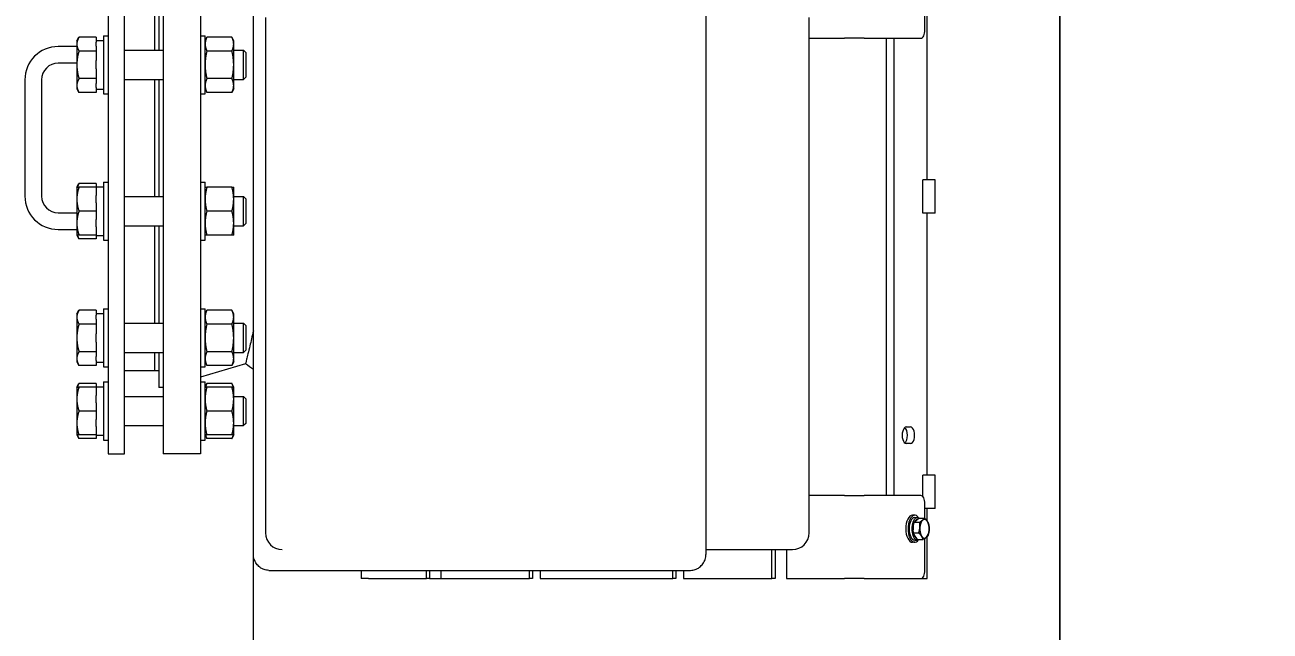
# Model space of a CAD drawing. Header units: inches. Extents: x 19 to 503, y 7 to 322.
# Drawn here: x 340 to 377.46, y 81.82 to 100.05 of the extents above; entities that cross this region are included whole.
import ezdxf

# ---------------------------------------------------------------- set-up
doc = ezdxf.new("R2010")
doc.units = ezdxf.units.IN
doc.header["$LTSCALE"] = 15
doc.header["$MEASUREMENT"] = 0
doc.layers.add('Dimension (ANSI)', color=7, linetype='Continuous', lineweight=25)
doc.layers.add('Visible (ANSI)', color=7, linetype='Continuous', lineweight=50)
doc.styles.add('MEMCOR Medium', font='arial.ttf')
doc.dimstyles.new('Default (ANSI)', dxfattribs={"dimscale": 15, "dimtxt": 0.15, "dimasz": 0.098425, "dimexe": 0.125, "dimexo": 0.0625, "dimgap": 0.031496, "dimtad": 0, "dimtih": 1, "dimtoh": 1, "dimdec": 4, "dimrnd": 1e-08, "dimzin": 3, "dimdsep": 46, "dimlunit": 5, "dimtxsty": 'MEMCOR Medium', "dimcen": 0.09, "dimdle": 0.393701, "dimclrd": 256, "dimclre": 256, "dimclrt": 256, "dimadec": 0, "dimazin": 1, "dimtfac": 0.8, "dimtofl": 0, "dimtmove": 0, "dimatfit": 3, "dimfxl": 1, "dimfrac": 1, "dimtolj": 1, "dimtzin": 4, "dimlwd": -1, "dimlwe": -1, "dimarcsym": 0})

# ---------------------------------------------------------------- blocks, each defined once
blk = doc.blocks.new('*D24')
at = {"layer": 'Defpoints', "color": 0, "transparency": 16777216}
for p in [(371.709, 141.416), (425.908, 141.416), (393.854, 44.463)]:
    blk.add_point(p, dxfattribs=at)
at = {"layer": 'Dimension (ANSI)', "transparency": 16777216}
for p, q in [((372.646, 141.416), (427.783, 141.416)), ((425.908, 139.94), (425.908, 125.155)), ((425.908, 45.94), (425.908, 109.677)), ((394.792, 44.463), (427.783, 44.463))]:
    blk.add_line(p, q, dxfattribs=at)
for points in [[(425.662, 139.94), (426.154, 139.94), (425.908, 141.416)], [(425.662, 45.94), (426.154, 45.94), (425.908, 44.463)]]:
    blk.add_solid(points, dxfattribs=at)
at = {"layer": 'Dimension (ANSI)', "transparency": 16777216, "char_height": 2.25, "attachment_point": 2, "style": 'MEMCOR Medium'}
for s, insert in [('\\A1; \\fArial|b0|i0;96{\\H0.8x;\\S15#16;} in', (425.908, 121.603)), ('\\A1;[2462.6 mm]{\\P\\fArial|b0|i0;SHIPPING\\P\\fArial|b0|i0;HEIGHT}', (425.908, 116.944))]:
    blk.add_mtext(s, dxfattribs=dict(at, insert=insert))

msp = doc.modelspace()

# ---------------------------------------------------------------- linework, layer by layer
at = {"layer": 'Visible (ANSI)', "linetype": 'Continuous', "lineweight": 18}
for p, q in [((371.13386, 124.65094), (371.13386, 56.90094)), ((371.13387, 56.90094), (371.13387, 124.65094)), ((342.50386, 106.15094), (342.50386, 87.15094)), ((343.00386, 87.15094), (343.00386, 106.15094)), ((344.15886, 106.15094), (344.15886, 87.15094)), ((345.28386, 106.15094), (345.28386, 87.15094)), ((343.90386, 102.22385), (343.90386, 99.2884)), ((343.90386, 102.22385), (343.90386, 99.2884)), ((344.03386, 102.22385), (344.03386, 99.2884)), ((346.87484, 84.15094), (346.87484, 100.90094)), ((360.49022, 84.15094), (360.49022, 100.90094)), ((367.13948, 95.39094), (367.13948, 100.414)), ((347.24086, 100.27594), (347.24086, 84.77594)), ((363.5907, 84.77594), (363.5907, 100.27594)), ((367.07499, 99.90094), (367.07499, 100.36289)), ((341.56611, 99.56965), (341.63031, 99.68084)), ((342.14424, 99.68084), (341.63031, 99.68084)), ((342.14424, 99.68084), (342.14424, 99.53574)), ((342.36324, 99.7259), (342.36324, 97.9759)), ((342.36324, 99.7259), (342.50386, 99.7259)), ((345.28386, 99.7259), (345.42449, 99.7259)), ((345.42449, 97.9759), (345.42449, 99.7259)), ((345.42449, 99.5699), (345.47636, 99.68113)), ((346.23162, 99.68113), (345.47636, 99.68113)), ((346.28349, 99.5699), (346.23162, 99.68113)), ((363.5907, 99.65094), (364.65143, 99.65094)), ((365.24907, 99.65094), (364.65143, 99.65094)), ((365.24907, 99.65094), (366.94999, 99.65094)), ((365.92298, 85.90094), (365.92298, 99.65094)), ((366.13948, 99.65094), (366.13948, 85.90094)), ((341.56611, 99.40094), (341.00386, 99.40094)), ((341.56611, 99.56965), (341.56611, 99.47336)), ((341.56611, 99.47336), (341.56611, 98.8509)), ((342.14424, 99.26587), (341.63031, 99.26587)), ((342.14424, 99.5804), (342.36324, 99.5804)), ((342.14424, 99.41097), (342.14424, 99.53574)), ((342.14424, 99.41097), (342.14424, 99.26587)), ((342.14424, 99.26587), (342.14424, 98.97568)), ((343.00386, 99.2884), (344.15886, 99.2884)), ((346.23162, 99.26602), (345.47636, 99.26602)), ((346.28349, 99.47357), (346.28349, 99.5699)), ((346.28349, 98.8509), (346.28349, 99.47357)), ((346.28349, 99.2884), (346.57808, 99.2884)), ((346.57808, 98.4134), (346.57808, 99.2884)), ((346.64424, 99.22225), (346.57808, 99.2884)), ((341.56611, 98.90094), (341.00386, 98.90094)), ((342.14424, 98.72613), (342.14424, 98.97568)), ((346.64424, 99.22225), (346.64424, 98.47955)), ((341.56611, 98.8509), (341.56611, 98.22845)), ((342.14424, 98.72613), (342.14424, 98.43593)), ((346.28349, 98.22823), (346.28349, 98.8509)), ((340.00386, 98.40094), (340.00386, 94.90094)), ((340.50386, 98.40094), (340.50386, 94.90094)), ((341.56611, 98.22845), (341.56611, 98.13215)), ((341.56611, 98.13215), (341.63031, 98.02096)), ((342.14424, 98.43593), (341.63031, 98.43593)), ((342.14424, 98.43593), (342.14424, 98.29083)), ((342.14424, 98.16606), (342.14424, 98.29083)), ((342.14424, 98.16606), (342.14424, 98.02096)), ((343.00386, 98.4134), (344.15886, 98.4134)), ((343.90386, 98.4134), (343.90386, 94.88848)), ((343.90386, 98.4134), (343.90386, 94.88848)), ((344.03386, 98.4134), (344.03386, 94.88848)), ((345.42449, 98.1319), (345.47636, 98.02067)), ((346.23162, 98.43579), (345.47636, 98.43579)), ((346.28349, 98.1319), (346.23162, 98.02067)), ((346.28349, 98.4134), (346.57808, 98.4134)), ((346.28349, 98.1319), (346.28349, 98.22823)), ((346.64424, 98.47955), (346.57808, 98.4134)), ((342.14424, 98.02096), (341.63031, 98.02096)), ((342.14424, 98.1214), (342.36324, 98.1214)), ((342.36324, 97.9759), (342.50386, 97.9759)), ((345.28386, 97.9759), (345.42449, 97.9759)), ((346.23162, 98.02067), (345.47636, 98.02067)), ((341.56611, 95.16973), (341.63031, 95.28092)), ((341.56611, 95.16973), (341.56611, 94.81035)), ((342.14424, 95.28092), (341.63031, 95.28092)), ((342.14424, 95.16973), (341.63031, 95.16973)), ((342.14424, 95.28092), (342.14424, 95.18048)), ((342.14424, 95.16973), (342.14424, 95.18048)), ((342.14424, 95.18048), (342.36324, 95.18048)), ((342.14424, 95.16973), (342.14424, 94.91841)), ((342.36324, 95.32598), (342.36324, 93.57598)), ((342.36324, 95.32598), (342.50386, 95.32598)), ((345.28386, 95.32598), (345.42449, 95.32598)), ((345.42449, 93.57598), (345.42449, 95.32598)), ((346.23162, 95.16998), (345.47636, 95.16998)), ((346.28349, 94.81048), (346.28349, 95.16998)), ((367.38628, 95.39094), (367.01448, 95.39094)), ((367.01448, 94.39094), (367.01448, 95.39094)), ((367.38628, 94.39094), (367.38628, 95.39094)), ((341.56611, 94.81035), (341.56611, 94.0916)), ((342.14424, 94.70229), (342.14424, 94.91841)), ((343.00386, 94.88848), (344.15886, 94.88848)), ((346.28349, 94.88848), (346.57808, 94.88848)), ((346.28349, 94.09148), (346.28349, 94.81048)), ((346.57808, 94.01348), (346.57808, 94.88848)), ((346.64424, 94.82233), (346.57808, 94.88848)), ((346.64424, 94.82233), (346.64424, 94.07963)), ((341.00386, 94.40094), (341.56611, 94.40094)), ((342.14424, 94.45098), (341.63031, 94.45098)), ((342.14424, 94.70229), (342.14424, 94.45098)), ((342.14424, 94.45098), (342.14424, 94.19966)), ((346.23162, 94.45098), (345.47636, 94.45098)), ((367.38628, 94.39094), (367.01448, 94.39094)), ((367.13948, 86.51094), (367.13948, 94.39094)), ((341.56611, 94.0916), (341.56611, 93.73223)), ((342.14424, 93.98354), (342.14424, 94.19966)), ((343.00386, 94.01348), (344.15886, 94.01348)), ((343.90386, 94.01348), (343.90386, 91.07803)), ((343.90386, 94.01348), (343.90386, 91.07803)), ((344.03386, 94.01348), (344.03386, 91.07803)), ((346.28349, 93.73198), (346.28349, 94.09148)), ((346.28349, 94.01348), (346.57808, 94.01348)), ((346.64424, 94.07963), (346.57808, 94.01348)), ((341.00386, 93.90094), (341.56611, 93.90094)), ((341.56611, 93.73223), (341.63031, 93.62104)), ((342.14424, 93.73223), (341.63031, 93.73223)), ((342.14424, 93.98354), (342.14424, 93.73223)), ((342.14424, 93.72148), (342.14424, 93.73223)), ((342.14424, 93.72148), (342.36324, 93.72148)), ((342.14424, 93.72148), (342.14424, 93.62104)), ((346.23162, 93.73198), (345.47636, 93.73198)), ((342.14424, 93.62104), (341.63031, 93.62104)), ((342.36324, 93.57598), (342.50386, 93.57598)), ((345.28386, 93.57598), (345.42449, 93.57598)), ((341.56611, 91.35928), (341.63031, 91.47047)), ((342.14424, 91.47047), (341.63031, 91.47047)), ((342.14424, 91.47047), (342.14424, 91.32538)), ((342.36324, 91.51553), (342.36324, 89.76553)), ((342.36324, 91.51553), (342.50386, 91.51553)), ((345.28386, 91.51553), (345.42449, 91.51553)), ((345.42449, 89.76553), (345.42449, 91.51553)), ((345.42449, 91.35953), (345.47636, 91.47076)), ((346.23162, 91.47076), (345.47636, 91.47076)), ((346.28349, 91.35953), (346.23162, 91.47076)), ((341.56611, 91.35928), (341.56611, 91.26299)), ((341.56611, 91.26299), (341.56611, 90.64053)), ((342.14424, 91.0555), (341.63031, 91.0555)), ((342.14424, 91.37003), (342.36324, 91.37003)), ((342.14424, 91.2006), (342.14424, 91.32538)), ((342.14424, 91.2006), (342.14424, 91.0555)), ((342.14424, 91.0555), (342.14424, 90.76531)), ((343.00386, 91.07803), (344.15886, 91.07803)), ((346.23162, 91.05565), (345.47636, 91.05565)), ((346.28349, 91.2632), (346.28349, 91.35953)), ((346.28349, 90.64053), (346.28349, 91.2632)), ((346.28349, 91.07803), (346.57808, 91.07803)), ((346.57808, 90.20303), (346.57808, 91.07803)), ((346.64424, 91.01188), (346.57808, 91.07803)), ((346.64424, 91.01188), (346.64424, 90.26918)), ((341.56611, 90.64053), (341.56611, 90.01808)), ((342.14424, 90.51576), (342.14424, 90.76531)), ((346.28349, 90.01786), (346.28349, 90.64053)), ((342.14424, 90.51576), (342.14424, 90.22556)), ((346.64424, 90.26918), (346.57808, 90.20303)), ((341.56611, 90.01808), (341.56611, 89.92178)), ((341.56611, 89.92178), (341.63031, 89.81059)), ((342.14424, 90.22556), (341.63031, 90.22556)), ((342.14424, 90.22556), (342.14424, 90.08046)), ((342.14424, 89.95569), (342.14424, 90.08046)), ((342.14424, 89.95569), (342.14424, 89.81059)), ((342.14424, 89.91103), (342.36324, 89.91103)), ((343.00386, 90.20303), (344.15886, 90.20303)), ((343.90386, 90.20303), (343.90386, 89.65094)), ((343.90386, 90.20303), (343.90386, 89.65094)), ((344.03386, 90.20303), (344.03386, 89.15094)), ((345.42449, 89.92153), (345.47636, 89.8103)), ((346.23162, 90.22542), (345.47636, 90.22542)), ((346.28349, 89.92153), (346.23162, 89.8103)), ((346.28349, 90.20303), (346.57808, 90.20303)), ((346.28349, 89.92153), (346.28349, 90.01786)), ((342.14424, 89.81059), (341.63031, 89.81059)), ((342.36324, 89.76553), (342.50386, 89.76553)), ((343.90386, 89.65094), (343.00386, 89.65094)), ((344.03386, 89.65094), (343.90386, 89.65094)), ((346.6378, 89.8622), (345.28386, 89.46094)), ((345.28386, 89.76553), (345.42449, 89.76553)), ((346.23162, 89.8103), (345.47636, 89.8103)), ((341.56611, 89.15932), (341.63031, 89.27051)), ((341.56611, 89.15932), (341.56611, 88.79995)), ((342.14424, 89.27051), (341.63031, 89.27051)), ((342.14424, 89.15932), (341.63031, 89.15932)), ((342.14424, 89.27051), (342.14424, 89.17007)), ((342.14424, 89.15932), (342.14424, 89.17007)), ((342.14424, 89.17007), (342.36324, 89.17007)), ((342.14424, 89.15932), (342.14424, 88.908)), ((342.36324, 89.31557), (342.36324, 87.56557)), ((342.36324, 89.31557), (342.50386, 89.31557)), ((344.15886, 89.15094), (344.03386, 89.15094)), ((345.28386, 89.31557), (345.42449, 89.31557)), ((345.42449, 87.56557), (345.42449, 89.31557)), ((345.42449, 89.15957), (345.47636, 89.2708)), ((346.23162, 89.2708), (345.47636, 89.2708)), ((346.23162, 89.15957), (345.47636, 89.15957)), ((346.28349, 89.15957), (346.23162, 89.2708)), ((346.28349, 88.80007), (346.28349, 89.15957)), ((341.56611, 88.79995), (341.56611, 88.0812)), ((342.14424, 88.69189), (342.14424, 88.908)), ((343.00386, 88.87807), (344.15886, 88.87807)), ((346.28349, 88.87807), (346.57808, 88.87807)), ((346.28349, 88.08107), (346.28349, 88.80007)), ((346.57808, 88.00307), (346.57808, 88.87807)), ((346.64424, 88.81192), (346.57808, 88.87807)), ((346.64424, 88.81192), (346.64424, 88.06922)), ((342.14424, 88.44057), (341.63031, 88.44057)), ((342.14424, 88.69189), (342.14424, 88.44057)), ((342.14424, 88.44057), (342.14424, 88.18925)), ((346.23162, 88.44057), (345.47636, 88.44057)), ((341.56611, 88.0812), (341.56611, 87.72182)), ((342.14424, 87.97314), (342.14424, 88.18925)), ((346.28349, 87.72157), (346.28349, 88.08107)), ((346.64424, 88.06922), (346.57808, 88.00307)), ((341.56611, 87.72182), (341.63031, 87.61063)), ((342.14424, 87.72182), (341.63031, 87.72182)), ((342.14424, 87.97314), (342.14424, 87.72182)), ((342.14424, 87.71107), (342.14424, 87.72182)), ((342.14424, 87.71107), (342.36324, 87.71107)), ((342.14424, 87.71107), (342.14424, 87.61063)), ((343.00386, 88.00307), (344.15886, 88.00307)), ((345.42449, 87.72157), (345.47636, 87.61034)), ((346.23162, 87.72157), (345.47636, 87.72157)), ((346.28349, 87.72157), (346.23162, 87.61034)), ((346.28349, 88.00307), (346.57808, 88.00307)), ((366.51448, 87.96344), (366.63948, 87.96344)), ((342.14424, 87.61063), (341.63031, 87.61063)), ((342.36324, 87.56557), (342.50386, 87.56557)), ((345.28386, 87.56557), (345.42449, 87.56557)), ((346.23162, 87.61034), (345.47636, 87.61034)), ((366.63948, 87.46344), (366.51448, 87.46344)), ((342.50386, 87.15094), (343.00386, 87.15094)), ((345.28386, 87.15094), (344.15886, 87.15094)), ((367.38628, 86.51094), (367.01448, 86.51094)), ((367.01448, 85.8651), (367.01448, 86.51094)), ((367.38628, 85.51094), (367.38628, 86.51094)), ((364.65143, 85.90094), (363.5907, 85.90094)), ((364.65143, 85.90094), (365.24907, 85.90094)), ((366.94999, 85.90094), (365.24907, 85.90094)), ((367.07499, 85.20957), (367.07499, 85.65094)), ((367.38628, 85.51094), (367.07499, 85.51094)), ((367.13948, 85.13456), (367.13948, 85.51094)), ((366.76928, 85.30694), (366.69999, 85.30694)), ((366.73321, 84.94007), (366.7445, 85.10073)), ((366.7445, 85.10073), (366.81972, 85.16149)), ((366.7445, 85.10073), (366.91156, 85.10073)), ((366.76928, 85.24094), (366.85068, 85.24094)), ((366.81972, 85.16149), (366.89493, 85.22225)), ((366.89493, 85.22225), (367.06199, 85.22225)), ((366.72191, 84.77942), (366.73321, 84.94007)), ((366.78583, 84.67953), (366.72191, 84.77942)), ((366.72191, 84.77942), (366.88897, 84.77942)), ((366.84974, 84.57963), (366.78583, 84.67953)), ((367.13948, 83.40094), (367.13948, 84.664)), ((360.49022, 84.27594), (363.0907, 84.27594)), ((362.4748, 83.40094), (362.4748, 84.27594)), ((362.56855, 84.27594), (362.56855, 83.40094)), ((362.90781, 84.27594), (362.90781, 83.40094)), ((366.76928, 84.49494), (366.69999, 84.49494)), ((366.76928, 84.56094), (366.85068, 84.56094)), ((366.84974, 84.57963), (367.0168, 84.57963)), ((367.07499, 83.65094), (367.07499, 84.61289)), ((346.88416, 75.39476), (346.88416, 84.05126)), ((347.34135, 83.65094), (359.89871, 83.65094)), ((350.12013, 83.65094), (350.12013, 83.40094)), ((352.0825, 83.40094), (352.0825, 83.65094)), ((352.17625, 83.65094), (352.17625, 83.40094)), ((352.51551, 83.65094), (352.51551, 83.40094)), ((355.17637, 83.40094), (355.17637, 83.65094)), ((355.27012, 83.65094), (355.27012, 83.40094)), ((355.50113, 83.65094), (355.50113, 83.40094)), ((359.48918, 83.40094), (359.48918, 83.65094)), ((359.58293, 83.65094), (359.58293, 83.40094)), ((359.81394, 83.65094), (359.81394, 83.40094)), ((359.89871, 83.65094), (360.02371, 83.65094)), ((350.33888, 83.40094), (350.12013, 83.40094)), ((350.33888, 83.40094), (352.0825, 83.40094)), ((352.17625, 83.40094), (352.0825, 83.40094)), ((352.17625, 83.40094), (352.51551, 83.40094)), ((352.51551, 83.40094), (355.17637, 83.40094)), ((355.27012, 83.40094), (355.17637, 83.40094)), ((355.50113, 83.40094), (359.48918, 83.40094)), ((359.58293, 83.40094), (359.48918, 83.40094)), ((359.81394, 83.40094), (362.4748, 83.40094)), ((362.56855, 83.40094), (362.4748, 83.40094)), ((362.90781, 83.40094), (364.65143, 83.40094)), ((365.24907, 83.40094), (364.65143, 83.40094)), ((365.24907, 83.40094), (366.94999, 83.40094)), ((366.94999, 83.40094), (367.13948, 83.40094))]:
    msp.add_line(p, q, dxfattribs=at)
for centre, radius, start, end in [((341.00386, 98.40094), 1, 90, 180), ((341.00386, 98.40094), 0.5, 90, 180), ((341.00386, 94.90094), 1, 180, 270), ((341.00386, 94.90094), 0.5, 180, 270), ((347.74086, 84.77594), 0.5, 180, 270), ((363.0907, 84.77594), 0.5, 270, 0)]:
    msp.add_arc(centre, radius, start, end, dxfattribs=at)
for centre, major_axis, start_param, end_param in [((366.94999, 99.90094), (0, -0.25), 0, 1.57079633), ((366.51448, 87.71344), (0, -0.25), 3.14159265, 6.28318531), ((366.42298, 87.71344), (0, -0.25), 0.37473443, 2.76685822), ((366.63948, 87.71344), (0, 0.25), 3.14159265, 6.28318531), ((366.94999, 85.65094), (0, 0.25), 4.71238898, 6.28318531), ((366.69999, 84.90094), (0, 0.406), 0, 3.14159265), ((366.76928, 84.90094), (0, 0.406), 5.67310552, 10.03485774), ((366.76928, 84.90094), (0, 0.34), 0, 3.14159265), ((366.85068, 84.90094), (0, -0.34), 2.80847025, 6.61630771), ((366.85068, 84.90094), (0, 0.281), 0.87131106, 1.99083837), ((366.85068, 84.90094), (0, 0.281), 0.04245295, 0.72530137), ((367.06113, 84.90094), (0, 0.281), 0.38387716, 1.43107471), ((367.06113, 84.90094), (0, 0.281), 5.61986492, 6.66706247), ((367.06113, 84.90094), (0, 0.281), 4.57266737, 5.61986492), ((366.85068, 84.90094), (0, -0.281), 5.18068785, 6.05904199), ((367.06113, 84.90094), (0, -0.281), 4.57266737, 5.61986492), ((367.06113, 84.90094), (0, -0.281), 5.61986492, 6.66706247), ((367.06113, 84.90094), (0, -0.281), 0.38387716, 1.43107471), ((366.94999, 83.65094), (0, -0.25), 0, 1.57079633)]:
    msp.add_ellipse(centre, major_axis=major_axis, ratio=0.5, start_param=start_param, end_param=end_param, dxfattribs=at)
for points, weights in [([(341.63031, 99.68084), (341.56611, 99.56965), (341.56611, 99.47336)], [1.01001874936, 1.04314139574, 1]), ([(345.47636, 99.68113), (345.42449, 99.5699), (345.42449, 99.47357)], [1, 1.0379548493, 1]), ([(346.28349, 99.47357), (346.28349, 99.5699), (346.23162, 99.68113)], [1, 1.0379548493, 1]), ([(341.56611, 99.47336), (341.56611, 99.37706), (341.63031, 99.26587)], [1, 1.04314139574, 1.01001874936]), ([(341.63031, 99.26587), (341.56611, 99.04349), (341.56611, 98.8509)], [1.01001874936, 1.04314139574, 1]), ([(345.42449, 99.47357), (345.42449, 99.37725), (345.47636, 99.26602)], [1, 1.0379548493, 1]), ([(345.47636, 99.26602), (345.42449, 99.04356), (345.42449, 98.8509)], [1, 1.0379548493, 1]), ([(346.23162, 99.26602), (346.28349, 99.37725), (346.28349, 99.47357)], [1, 1.0379548493, 1]), ([(346.28349, 98.8509), (346.28349, 99.04356), (346.23162, 99.26602)], [1, 1.0379548493, 1]), ([(341.56611, 98.8509), (341.56611, 98.65831), (341.63031, 98.43593)], [1, 1.04314139574, 1.01001874936]), ([(345.42449, 98.8509), (345.42449, 98.65825), (345.47636, 98.43579)], [1, 1.0379548493, 1]), ([(346.23162, 98.43579), (346.28349, 98.65825), (346.28349, 98.8509)], [1, 1.0379548493, 1]), ([(341.63031, 98.43593), (341.56611, 98.32474), (341.56611, 98.22845)], [1.01001874936, 1.04314139574, 1]), ([(341.56611, 98.22845), (341.56611, 98.13215), (341.63031, 98.02096)], [1, 1.04314139574, 1.01001874936]), ([(345.47636, 98.43579), (345.42449, 98.32456), (345.42449, 98.22823)], [1, 1.0379548493, 1]), ([(345.42449, 98.22823), (345.42449, 98.1319), (345.47636, 98.02067)], [1, 1.0379548493, 1]), ([(346.28349, 98.22823), (346.28349, 98.32456), (346.23162, 98.43579)], [1, 1.0379548493, 1]), ([(346.23162, 98.02067), (346.28349, 98.1319), (346.28349, 98.22823)], [1, 1.0379548493, 1]), ([(341.56611, 95.16973), (341.56611, 95.16973), (341.63031, 95.16973)], [1, 1.04314139574, 1.01001874936]), ([(341.63031, 95.16973), (341.56611, 94.97714), (341.56611, 94.81035)], [1.01001874936, 1.04314139574, 1]), ([(341.63031, 95.28092), (341.59646, 95.22229), (341.58075, 95.16973)], [1.01001874936, 1.02721658286, 1.02385469408]), ([(345.42449, 95.16998), (345.42449, 95.16998), (345.47636, 95.16998)], [1, 1.0379548493, 1]), ([(345.47636, 95.16998), (345.42449, 94.97732), (345.42449, 94.81048)], [1, 1.0379548493, 1]), ([(346.28349, 94.81048), (346.28349, 94.97732), (346.23162, 95.16998)], [1, 1.0379548493, 1]), ([(346.23162, 95.16998), (346.28349, 95.16998), (346.28349, 95.16998)], [1, 1.0379548493, 1]), ([(341.56611, 94.81035), (341.56611, 94.64357), (341.63031, 94.45098)], [1, 1.04314139574, 1.01001874936]), ([(345.42449, 94.81048), (345.42449, 94.64363), (345.47636, 94.45098)], [1, 1.0379548493, 1]), ([(346.23162, 94.45098), (346.28349, 94.64363), (346.28349, 94.81048)], [1, 1.0379548493, 1]), ([(341.63031, 94.45098), (341.56611, 94.25839), (341.56611, 94.0916)], [1.01001874936, 1.04314139574, 1]), ([(345.47636, 94.45098), (345.42449, 94.25832), (345.42449, 94.09148)], [1, 1.0379548493, 1]), ([(346.28349, 94.09148), (346.28349, 94.25832), (346.23162, 94.45098)], [1, 1.0379548493, 1]), ([(341.56611, 94.0916), (341.56611, 93.92482), (341.63031, 93.73223)], [1, 1.04314139574, 1.01001874936]), ([(345.42449, 94.09148), (345.42449, 93.92463), (345.47636, 93.73198)], [1, 1.0379548493, 1]), ([(346.23162, 93.73198), (346.28349, 93.92463), (346.28349, 94.09148)], [1, 1.0379548493, 1]), ([(341.63031, 93.73223), (341.56611, 93.73223), (341.56611, 93.73223)], [1.01001874936, 1.04314139574, 1]), ([(341.58075, 93.73223), (341.59646, 93.67966), (341.63031, 93.62104)], [1.02385469408, 1.02721658286, 1.01001874936]), ([(345.47636, 93.73198), (345.42449, 93.73198), (345.42449, 93.73198)], [1, 1.0379548493, 1]), ([(346.28349, 93.73198), (346.28349, 93.73198), (346.23162, 93.73198)], [1, 1.0379548493, 1]), ([(341.63031, 91.47047), (341.56611, 91.35928), (341.56611, 91.26299)], [1.01001874936, 1.04314139574, 1]), ([(345.47636, 91.47076), (345.42449, 91.35953), (345.42449, 91.2632)], [1, 1.0379548493, 1]), ([(346.28349, 91.2632), (346.28349, 91.35953), (346.23162, 91.47076)], [1, 1.0379548493, 1]), ([(341.56611, 91.26299), (341.56611, 91.16669), (341.63031, 91.0555)], [1, 1.04314139574, 1.01001874936]), ([(341.63031, 91.0555), (341.56611, 90.83312), (341.56611, 90.64053)], [1.01001874936, 1.04314139574, 1]), ([(345.42449, 91.2632), (345.42449, 91.16688), (345.47636, 91.05565)], [1, 1.0379548493, 1]), ([(345.47636, 91.05565), (345.42449, 90.83319), (345.42449, 90.64053)], [1, 1.0379548493, 1]), ([(346.23162, 91.05565), (346.28349, 91.16688), (346.28349, 91.2632)], [1, 1.0379548493, 1]), ([(346.28349, 90.64053), (346.28349, 90.83319), (346.23162, 91.05565)], [1, 1.0379548493, 1]), ([(341.56611, 90.64053), (341.56611, 90.44794), (341.63031, 90.22556)], [1, 1.04314139574, 1.01001874936]), ([(345.42449, 90.64053), (345.42449, 90.44788), (345.47636, 90.22542)], [1, 1.0379548493, 1]), ([(346.23162, 90.22542), (346.28349, 90.44788), (346.28349, 90.64053)], [1, 1.0379548493, 1]), ([(341.63031, 90.22556), (341.56611, 90.11437), (341.56611, 90.01808)], [1.01001874936, 1.04314139574, 1]), ([(341.56611, 90.01808), (341.56611, 89.92178), (341.63031, 89.81059)], [1, 1.04314139574, 1.01001874936]), ([(345.47636, 90.22542), (345.42449, 90.11419), (345.42449, 90.01786)], [1, 1.0379548493, 1]), ([(345.42449, 90.01786), (345.42449, 89.92153), (345.47636, 89.8103)], [1, 1.0379548493, 1]), ([(346.28349, 90.01786), (346.28349, 90.11419), (346.23162, 90.22542)], [1, 1.0379548493, 1]), ([(346.23162, 89.8103), (346.28349, 89.92153), (346.28349, 90.01786)], [1, 1.0379548493, 1]), ([(341.56611, 89.15932), (341.56611, 89.15932), (341.63031, 89.15932)], [1, 1.04314139574, 1.01001874936]), ([(341.63031, 89.15932), (341.56611, 88.96673), (341.56611, 88.79995)], [1.01001874936, 1.04314139574, 1]), ([(341.63031, 89.27051), (341.59646, 89.21188), (341.58075, 89.15932)], [1.01001874936, 1.02721658286, 1.02385469408]), ([(345.42449, 89.15957), (345.42449, 89.15957), (345.47636, 89.15957)], [1, 1.0379548493, 1]), ([(345.47636, 89.15957), (345.42449, 88.96691), (345.42449, 88.80007)], [1, 1.0379548493, 1]), ([(345.47636, 89.2708), (345.44901, 89.21215), (345.43632, 89.15957)], [1, 1.01965956375, 1.01895290532]), ([(346.27166, 89.15957), (346.25897, 89.21215), (346.23162, 89.2708)], [1.01895290532, 1.01965956375, 1]), ([(346.28349, 88.80007), (346.28349, 88.96691), (346.23162, 89.15957)], [1, 1.0379548493, 1]), ([(346.23162, 89.15957), (346.28349, 89.15957), (346.28349, 89.15957)], [1, 1.0379548493, 1]), ([(341.56611, 88.79995), (341.56611, 88.63316), (341.63031, 88.44057)], [1, 1.04314139574, 1.01001874936]), ([(345.42449, 88.80007), (345.42449, 88.63323), (345.47636, 88.44057)], [1, 1.0379548493, 1]), ([(346.23162, 88.44057), (346.28349, 88.63323), (346.28349, 88.80007)], [1, 1.0379548493, 1]), ([(341.63031, 88.44057), (341.56611, 88.24798), (341.56611, 88.0812)], [1.01001874936, 1.04314139574, 1]), ([(345.47636, 88.44057), (345.42449, 88.24791), (345.42449, 88.08107)], [1, 1.0379548493, 1]), ([(346.28349, 88.08107), (346.28349, 88.24791), (346.23162, 88.44057)], [1, 1.0379548493, 1]), ([(341.56611, 88.0812), (341.56611, 87.91441), (341.63031, 87.72182)], [1, 1.04314139574, 1.01001874936]), ([(345.42449, 88.08107), (345.42449, 87.91423), (345.47636, 87.72157)], [1, 1.0379548493, 1]), ([(346.23162, 87.72157), (346.28349, 87.91423), (346.28349, 88.08107)], [1, 1.0379548493, 1]), ([(341.63031, 87.72182), (341.56611, 87.72182), (341.56611, 87.72182)], [1.01001874936, 1.04314139574, 1]), ([(341.58075, 87.72182), (341.59646, 87.66926), (341.63031, 87.61063)], [1.02385469408, 1.02721658286, 1.01001874936]), ([(345.47636, 87.72157), (345.42449, 87.72157), (345.42449, 87.72157)], [1, 1.0379548493, 1]), ([(345.43632, 87.72157), (345.44901, 87.66899), (345.47636, 87.61034)], [1.01895290532, 1.01965956375, 1]), ([(346.28349, 87.72157), (346.28349, 87.72157), (346.23162, 87.72157)], [1, 1.0379548493, 1]), ([(346.23162, 87.61034), (346.25897, 87.66899), (346.27166, 87.72157)], [1, 1.01965956375, 1.01895290532]), ([(366.91156, 85.10073), (366.9736, 85.13329), (367.00851, 85.16149)], [1, 1.0379548493, 1]), ([(366.922, 84.94007), (366.92724, 85.01463), (366.91156, 85.10073)], [1, 1.0379548493, 1]), ([(367.00851, 85.16149), (367.04342, 85.18969), (367.06199, 85.22225)], [1, 1.0379548493, 1]), ([(367.06199, 85.22225), (367.11798, 85.16872), (367.14764, 85.12235)], [1, 1.0379548493, 1]), ([(367.14764, 85.12235), (367.17731, 85.07599), (367.18982, 85.02246)], [1, 1.0379548493, 1]), ([(367.18982, 85.02246), (367.2055, 84.93637), (367.20026, 84.86181)], [1, 1.0379548493, 1]), ([(366.88897, 84.77942), (366.91676, 84.86551), (366.922, 84.94007)], [1, 1.0379548493, 1]), ([(366.97462, 84.67953), (366.94496, 84.72589), (366.88897, 84.77942)], [1, 1.0379548493, 1]), ([(367.0168, 84.57963), (367.00428, 84.63316), (366.97462, 84.67953)], [1, 1.0379548493, 1]), ([(367.16723, 84.70115), (367.14866, 84.66859), (367.11375, 84.64039)], [1, 1.0379548493, 1]), ([(367.20026, 84.86181), (367.19502, 84.78725), (367.16723, 84.70115)], [1, 1.0379548493, 1]), ([(367.11375, 84.64039), (367.07884, 84.61219), (367.0168, 84.57963)], [1, 1.0379548493, 1])]:
    msp.add_rational_spline(points, weights, degree=2, dxfattribs=at)
for points, knots in [([(346.87485, 90.85605), (346.83705, 90.68479), (346.80178, 90.53222), (346.7284, 90.22261), (346.69432, 90.08572), (346.649, 89.90549), (346.6378, 89.8622), (346.6378, 89.8622)], [170.5204298, 170.5204298, 170.5204298, 170.5204298, 172.84927342, 172.84927342, 176.06564508, 176.06564508, 179.28201675, 179.28201675, 179.28201675, 179.28201675]), ([(347.34135, 83.65094), (347.29327, 83.65094), (347.24525, 83.659), (347.15396, 83.68993), (347.11088, 83.71308), (347.03241, 83.77214), (346.99761, 83.80866), (346.94036, 83.88982), (346.91805, 83.93457), (346.88678, 84.02784), (346.87779, 84.07638), (346.87504, 84.13376), (346.87484, 84.14235), (346.87484, 84.15094)], [1.57079633, 1.57079633, 1.57079633, 1.57079633, 1.85628195, 1.85628195, 2.14844653, 2.14844653, 2.45804077, 2.45804077, 2.77220004, 2.77220004, 3.08635931, 3.08635931, 3.14159265, 3.14159265, 3.14159265, 3.14159265]), ([(360.02371, 83.65094), (360.07179, 83.65094), (360.11981, 83.659), (360.2111, 83.68993), (360.25418, 83.71308), (360.33265, 83.77214), (360.36745, 83.80866), (360.4247, 83.88982), (360.44701, 83.93457), (360.47828, 84.02784), (360.48727, 84.07638), (360.49002, 84.13376), (360.49022, 84.14235), (360.49022, 84.15094)], [4.71238898, 4.71238898, 4.71238898, 4.71238898, 4.9978746, 4.9978746, 5.29003918, 5.29003918, 5.59963343, 5.59963343, 5.91379269, 5.91379269, 6.22795196, 6.22795196, 6.28318531, 6.28318531, 6.28318531, 6.28318531])]:
    msp.add_open_spline(points, degree=3, knots=knots, dxfattribs=at)
msp.add_open_spline([(346.87484, 89.68518), (346.79583, 89.74419), (346.71681, 89.80319), (346.6378, 89.8622)], degree=3, dxfattribs=at)

# ---------------------------------------------------------------- dimensions: what is measured, and where the dimension line sits
at = {"layer": 'Dimension (ANSI)'}
dim = msp.add_linear_dim(base=(425.90787, 141.41594), p1=(393.85431, 44.46344), p2=(371.70886, 141.41594), angle=90, text=' \\fArial|b0|i0;<> in\\X[2462.6 mm]{\\P\\fArial|b0|i0;SHIPPING\\P\\fArial|b0|i0;HEIGHT}', dimstyle='Default (ANSI)', override={"dimgap": 0.031496, "dimdec": 4, "dimpost": '', "dimtol": 0, "dimlim": 0, "dimtp": 0, "dimtm": 0, "dimtdec": 2, "dimatfit": 1, "dimtvp": -0.375}, dxfattribs=at)
dim.commit()
dim.dimension.update_dxf_attribs({"geometry": '*D24', "text_midpoint": (425.90787, 117.41617), "dimtype": 160})

doc.saveas('drawing.dxf')
